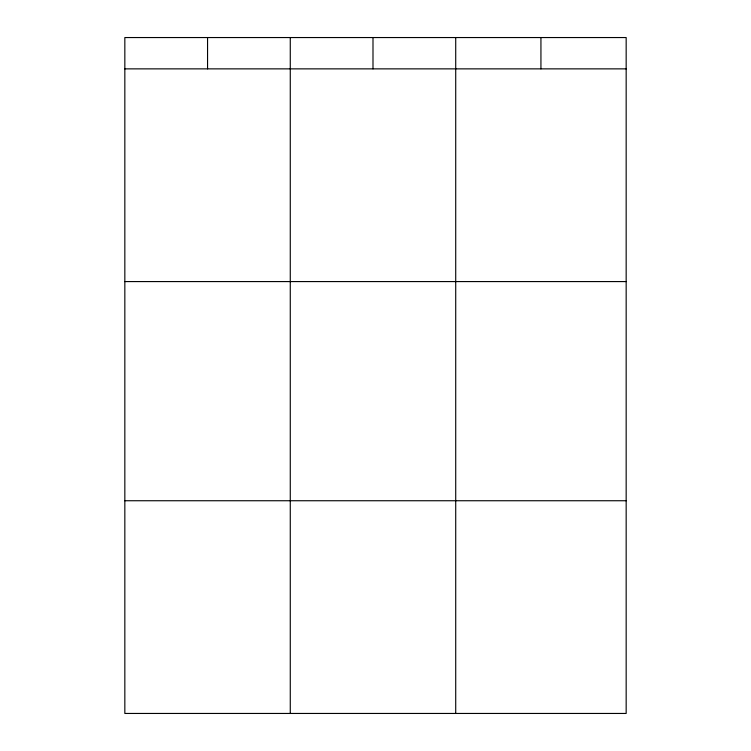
<?xml version="1.0" encoding="UTF-8"?>
<svg xmlns="http://www.w3.org/2000/svg" width="751" height="751" viewBox="0 0 751 751"><rect width="100%" height="100%" fill="white"/><g stroke="black" fill="none" stroke-linecap="round" stroke-linejoin="round"><path stroke-width="1.13" d="M626.165 68.867L626.165 713.45L124.835 713.45L124.835 37.55L626.165 37.55L626.165 68.867L124.835 68.867M124.835 281.578L626.165 281.578M124.835 500.739L626.165 500.739M540.936 37.55L540.936 68.867M455.716 37.55L455.716 713.45M372.994 37.55L372.994 68.867M290.271 37.55L290.271 713.45M207.558 37.55L207.558 68.867"/></g></svg>
